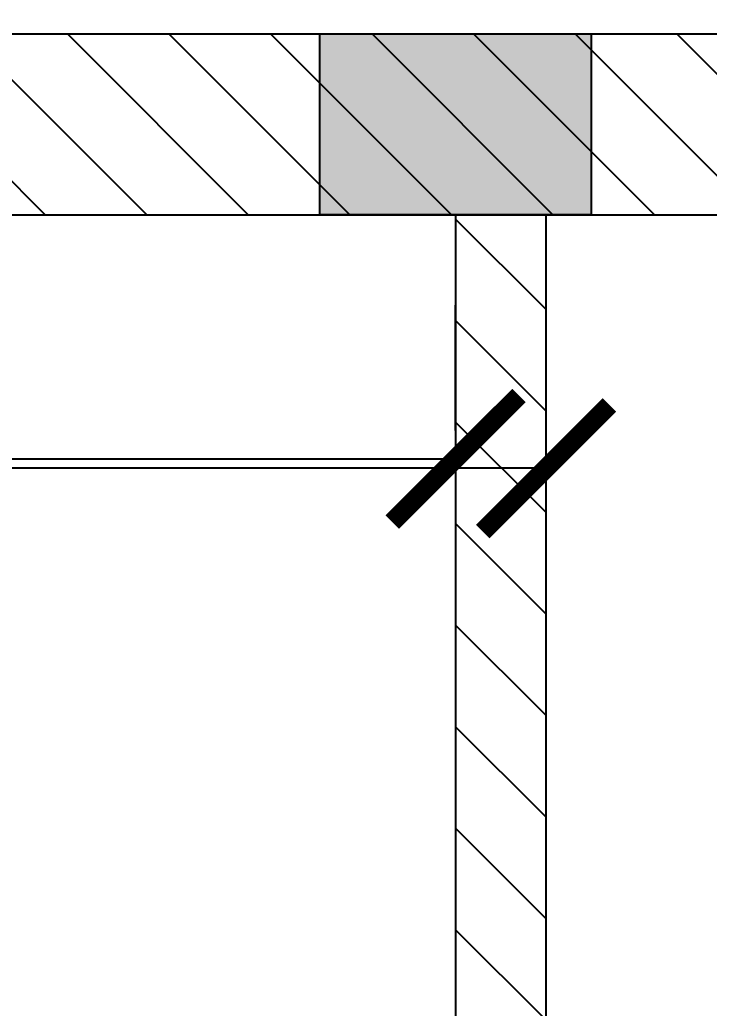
# Model space of a CAD drawing. Header units: millimetres. Extents: x -26398 to 135532, y -376633 to 43268.
# Drawn here: x 17631.4 to 17707.6, y -357788.7 to -357679.4 of the extents above; entities that cross this region are included whole.
import ezdxf

# ---------------------------------------------------------------- set-up
doc = ezdxf.new("R2010")
doc.units = ezdxf.units.MM
for name, color, linetype in [('DIM', 7, 'Continuous'), ('DIM @ 10', 7, 'Continuous'), ('DIM @ 4.5', 7, 'Continuous'), ('DIM @ 5', 7, 'Continuous'), ('DIM @ 8', 7, 'Continuous'), ('TƯỜNG', 52, 'Continuous')]:
    doc.layers.add(name, color=color, linetype=linetype)
doc.styles.get("Standard").update_dxf_attribs({"font": 'arial.ttf'})
doc.dimstyles.new('SCALE dimmatbang', dxfattribs={"dimscale": 70, "dimtxt": 2.7, "dimasz": 1.4, "dimexe": 1.7, "dimexo": 0.7, "dimtad": 1, "dimtoh": 1, "dimdec": 1, "dimtxsty": 'Standard', "dimblk": 'ARCHTICK', "dimcen": 2.5, "dimclrd": 1, "dimclre": 256, "dimadec": 0, "dimazin": 0, "dimtfac": 1, "dimtdec": 1, "dimtmove": 0, "dimatfit": 3, "dimfxl": 1, "dimarcsym": 0})

# ---------------------------------------------------------------- blocks, each defined once
blk = doc.blocks.new('_ArchTick')
at = {"color": 0, "linetype": 'ByBlock', "const_width": 0.15}
blk.add_lwpolyline([(-0.5, -0.5), (0.5, 0.5)], dxfattribs=at)
blk = doc.blocks.new('*D8524')
at = {"layer": 'DEFPOINTS', "color": 0, "transparency": 16777216}
for p in [(17689.6, -357581.69), (17689.6, -357681), (18064.6, -357681)]:
    blk.add_point(p, dxfattribs=at)
at = {"layer": 'DIM', "lineweight": -2, "transparency": 16777216}
for p, q in [((17689.6, -357677.85), (17689.6, -357574.04)), ((18064.6, -357677.85), (18064.6, -357574.04))]:
    blk.add_line(p, q, dxfattribs=at)
at = {"layer": 'DIM', "color": 1, "lineweight": -2, "transparency": 16777216}
blk.add_line((18064.6, -357581.69), (17689.6, -357581.69), dxfattribs=at)
at = {"layer": 'DIM', "color": 1, "lineweight": -2, "transparency": 16777216, "xscale": 6.3, "yscale": 6.3, "zscale": 6.3, "rotation": 180}
blk.add_blockref('_ArchTick', (17689.6, -357581.69), dxfattribs=at)
at = {"layer": 'DIM', "color": 1, "lineweight": -2, "transparency": 16777216, "xscale": 6.3, "yscale": 6.3, "zscale": 6.3}
blk.add_blockref('_ArchTick', (18064.6, -357581.69), dxfattribs=at)
at = {"layer": 'DIM', "color": 0, "transparency": 16777216, "insert": (17877.1, -357572.67), "char_height": 12.15, "attachment_point": 5}
blk.add_mtext('375', dxfattribs=at)
blk = doc.blocks.new('*D8525')
at = {"layer": 'DEFPOINTS', "color": 0, "transparency": 16777216}
for p in [(17689.6, -357581.69), (17689.6, -357681), (18064.6, -357681)]:
    blk.add_point(p, dxfattribs=at)
at = {"layer": 'DIM', "lineweight": -2, "transparency": 16777216}
for p, q in [((17689.6, -357674), (17689.6, -357564.69)), ((18064.6, -357674), (18064.6, -357564.69))]:
    blk.add_line(p, q, dxfattribs=at)
at = {"layer": 'DIM', "color": 1, "lineweight": -2, "transparency": 16777216}
blk.add_line((18064.6, -357581.69), (17689.6, -357581.69), dxfattribs=at)
at = {"layer": 'DIM', "color": 1, "lineweight": -2, "transparency": 16777216, "xscale": 14, "yscale": 14, "zscale": 14, "rotation": 180}
blk.add_blockref('_ArchTick', (17689.6, -357581.69), dxfattribs=at)
at = {"layer": 'DIM', "color": 1, "lineweight": -2, "transparency": 16777216, "xscale": 14, "yscale": 14, "zscale": 14}
blk.add_blockref('_ArchTick', (18064.6, -357581.69), dxfattribs=at)
at = {"layer": 'DIM', "color": 0, "transparency": 16777216, "insert": (17877.1, -357561.65), "char_height": 27, "attachment_point": 5}
blk.add_mtext('375', dxfattribs=at)
blk = doc.blocks.new('*D8526')
at = {"layer": 'DEFPOINTS', "color": 0, "transparency": 16777216}
for p in [(17689.6, -357581.69), (17689.6, -357681), (18064.6, -357681)]:
    blk.add_point(p, dxfattribs=at)
at = {"layer": 'DIM', "lineweight": -2, "transparency": 16777216}
for p, q in [((17689.6, -357675.4), (17689.6, -357568.09)), ((18064.6, -357675.4), (18064.6, -357568.09))]:
    blk.add_line(p, q, dxfattribs=at)
at = {"layer": 'DIM', "color": 1, "lineweight": -2, "transparency": 16777216}
blk.add_line((18064.6, -357581.69), (17689.6, -357581.69), dxfattribs=at)
at = {"layer": 'DIM', "color": 1, "lineweight": -2, "transparency": 16777216, "xscale": 11.2, "yscale": 11.2, "zscale": 11.2, "rotation": 180}
blk.add_blockref('_ArchTick', (17689.6, -357581.69), dxfattribs=at)
at = {"layer": 'DIM', "color": 1, "lineweight": -2, "transparency": 16777216, "xscale": 11.2, "yscale": 11.2, "zscale": 11.2}
blk.add_blockref('_ArchTick', (18064.6, -357581.69), dxfattribs=at)
at = {"layer": 'DIM', "color": 0, "transparency": 16777216, "insert": (17877.1, -357565.66), "char_height": 21.6, "attachment_point": 5}
blk.add_mtext('375', dxfattribs=at)
blk = doc.blocks.new('*D8527')
at = {"layer": 'DEFPOINTS', "color": 0, "transparency": 16777216}
for p in [(17689.6, -357581.69), (17689.6, -357681), (18064.6, -357681)]:
    blk.add_point(p, dxfattribs=at)
at = {"layer": 'DIM', "lineweight": -2, "transparency": 16777216}
for p, q in [((17689.6, -357677.5), (17689.6, -357573.19)), ((18064.6, -357677.5), (18064.6, -357573.19))]:
    blk.add_line(p, q, dxfattribs=at)
at = {"layer": 'DIM', "color": 1, "lineweight": -2, "transparency": 16777216}
blk.add_line((18064.6, -357581.69), (17689.6, -357581.69), dxfattribs=at)
at = {"layer": 'DIM', "color": 1, "lineweight": -2, "transparency": 16777216, "xscale": 7, "yscale": 7, "zscale": 7, "rotation": 180}
blk.add_blockref('_ArchTick', (17689.6, -357581.69), dxfattribs=at)
at = {"layer": 'DIM', "color": 1, "lineweight": -2, "transparency": 16777216, "xscale": 7, "yscale": 7, "zscale": 7}
blk.add_blockref('_ArchTick', (18064.6, -357581.69), dxfattribs=at)
at = {"layer": 'DIM', "color": 0, "transparency": 16777216, "insert": (17877.1, -357571.67), "char_height": 13.5, "attachment_point": 5}
blk.add_mtext('375', dxfattribs=at)
blk = doc.blocks.new('*D8528')
at = {"layer": 'DEFPOINTS', "color": 0, "transparency": 16777216}
for p in [(17679.6, -357636.03), (17679.6, -357681), (17689.6, -357681)]:
    blk.add_point(p, dxfattribs=at)
at = {"layer": 'DIM', "lineweight": -2, "transparency": 16777216}
for p, q in [((17679.6, -357677.85), (17679.6, -357628.38)), ((17689.6, -357677.85), (17689.6, -357628.38))]:
    blk.add_line(p, q, dxfattribs=at)
at = {"layer": 'DIM', "color": 1, "lineweight": -2, "transparency": 16777216}
blk.add_line((17689.6, -357636.03), (17679.6, -357636.03), dxfattribs=at)
at = {"layer": 'DIM', "color": 1, "lineweight": -2, "transparency": 16777216, "xscale": 6.3, "yscale": 6.3, "zscale": 6.3, "rotation": 180}
blk.add_blockref('_ArchTick', (17679.6, -357636.03), dxfattribs=at)
at = {"layer": 'DIM', "color": 1, "lineweight": -2, "transparency": 16777216, "xscale": 6.3, "yscale": 6.3, "zscale": 6.3}
blk.add_blockref('_ArchTick', (17689.6, -357636.03), dxfattribs=at)
at = {"layer": 'DIM', "color": 0, "transparency": 16777216, "insert": (17684.6, -357627.01), "char_height": 12.15, "attachment_point": 5}
blk.add_mtext('10', dxfattribs=at)
blk = doc.blocks.new('*D8529')
at = {"layer": 'DEFPOINTS', "color": 0, "transparency": 16777216}
for p in [(17679.6, -357636.03), (17679.6, -357681), (17689.6, -357681)]:
    blk.add_point(p, dxfattribs=at)
at = {"layer": 'DIM', "lineweight": -2, "transparency": 16777216}
for p, q in [((17679.6, -357674), (17679.6, -357619.03)), ((17689.6, -357674), (17689.6, -357619.03))]:
    blk.add_line(p, q, dxfattribs=at)
at = {"layer": 'DIM', "color": 1, "lineweight": -2, "transparency": 16777216}
for p, q in [((17679.6, -357636.03), (17665.6, -357636.03)), ((17689.6, -357636.03), (17679.6, -357636.03)), ((17689.6, -357636.03), (17703.6, -357636.03))]:
    blk.add_line(p, q, dxfattribs=at)
at = {"layer": 'DIM', "color": 1, "lineweight": -2, "transparency": 16777216, "xscale": 14, "yscale": 14, "zscale": 14}
blk.add_blockref('_ArchTick', (17679.6, -357636.03), dxfattribs=at)
at = {"layer": 'DIM', "color": 1, "lineweight": -2, "transparency": 16777216, "xscale": 14, "yscale": 14, "zscale": 14, "rotation": 180}
blk.add_blockref('_ArchTick', (17689.6, -357636.03), dxfattribs=at)
at = {"layer": 'DIM', "color": 0, "transparency": 16777216, "insert": (17684.6, -357615.99), "char_height": 27, "attachment_point": 5}
blk.add_mtext('10', dxfattribs=at)
blk = doc.blocks.new('*D8530')
at = {"layer": 'DEFPOINTS', "color": 0, "transparency": 16777216}
for p in [(17679.6, -357636.03), (17679.6, -357681), (17689.6, -357681)]:
    blk.add_point(p, dxfattribs=at)
at = {"layer": 'DIM', "lineweight": -2, "transparency": 16777216}
for p, q in [((17679.6, -357675.4), (17679.6, -357622.43)), ((17689.6, -357675.4), (17689.6, -357622.43))]:
    blk.add_line(p, q, dxfattribs=at)
at = {"layer": 'DIM', "color": 1, "lineweight": -2, "transparency": 16777216}
blk.add_line((17689.6, -357636.03), (17679.6, -357636.03), dxfattribs=at)
at = {"layer": 'DIM', "color": 1, "lineweight": -2, "transparency": 16777216, "xscale": 11.2, "yscale": 11.2, "zscale": 11.2, "rotation": 180}
blk.add_blockref('_ArchTick', (17679.6, -357636.03), dxfattribs=at)
at = {"layer": 'DIM', "color": 1, "lineweight": -2, "transparency": 16777216, "xscale": 11.2, "yscale": 11.2, "zscale": 11.2}
blk.add_blockref('_ArchTick', (17689.6, -357636.03), dxfattribs=at)
at = {"layer": 'DIM', "color": 0, "transparency": 16777216, "insert": (17684.6, -357620), "char_height": 21.6, "attachment_point": 5}
blk.add_mtext('10', dxfattribs=at)
blk = doc.blocks.new('*D8531')
at = {"layer": 'DEFPOINTS', "color": 0, "transparency": 16777216}
for p in [(17679.6, -357636.03), (17679.6, -357681), (17689.6, -357681)]:
    blk.add_point(p, dxfattribs=at)
at = {"layer": 'DIM', "lineweight": -2, "transparency": 16777216}
for p, q in [((17679.6, -357677.5), (17679.6, -357627.53)), ((17689.6, -357677.5), (17689.6, -357627.53))]:
    blk.add_line(p, q, dxfattribs=at)
at = {"layer": 'DIM', "color": 1, "lineweight": -2, "transparency": 16777216}
blk.add_line((17689.6, -357636.03), (17679.6, -357636.03), dxfattribs=at)
at = {"layer": 'DIM', "color": 1, "lineweight": -2, "transparency": 16777216, "xscale": 7, "yscale": 7, "zscale": 7, "rotation": 180}
blk.add_blockref('_ArchTick', (17679.6, -357636.03), dxfattribs=at)
at = {"layer": 'DIM', "color": 1, "lineweight": -2, "transparency": 16777216, "xscale": 7, "yscale": 7, "zscale": 7}
blk.add_blockref('_ArchTick', (17689.6, -357636.03), dxfattribs=at)
at = {"layer": 'DIM', "color": 0, "transparency": 16777216, "insert": (17684.6, -357626.01), "char_height": 13.5, "attachment_point": 5}
blk.add_mtext('10', dxfattribs=at)
blk = doc.blocks.new('*D8532')
at = {"layer": 'DEFPOINTS', "color": 0, "transparency": 16777216}
for p in [(16679.6, -357581.69), (16679.6, -357681), (17679.6, -357681)]:
    blk.add_point(p, dxfattribs=at)
at = {"layer": 'DIM', "lineweight": -2, "transparency": 16777216}
for p, q in [((16679.6, -357677.85), (16679.6, -357574.04)), ((17679.6, -357677.85), (17679.6, -357574.04))]:
    blk.add_line(p, q, dxfattribs=at)
at = {"layer": 'DIM', "color": 1, "lineweight": -2, "transparency": 16777216}
blk.add_line((17679.6, -357581.69), (16679.6, -357581.69), dxfattribs=at)
at = {"layer": 'DIM', "color": 1, "lineweight": -2, "transparency": 16777216, "xscale": 6.3, "yscale": 6.3, "zscale": 6.3, "rotation": 180}
blk.add_blockref('_ArchTick', (16679.6, -357581.69), dxfattribs=at)
at = {"layer": 'DIM', "color": 1, "lineweight": -2, "transparency": 16777216, "xscale": 6.3, "yscale": 6.3, "zscale": 6.3}
blk.add_blockref('_ArchTick', (17679.6, -357581.69), dxfattribs=at)
at = {"layer": 'DIM', "color": 0, "transparency": 16777216, "insert": (17179.6, -357572.68), "char_height": 12.15, "attachment_point": 5}
blk.add_mtext('1000', dxfattribs=at)
blk = doc.blocks.new('*D8533')
at = {"layer": 'DEFPOINTS', "color": 0, "transparency": 16777216}
for p in [(16679.6, -357581.69), (16679.6, -357681), (17679.6, -357681)]:
    blk.add_point(p, dxfattribs=at)
at = {"layer": 'DIM', "lineweight": -2, "transparency": 16777216}
for p, q in [((16679.6, -357674), (16679.6, -357564.69)), ((17679.6, -357674), (17679.6, -357564.69))]:
    blk.add_line(p, q, dxfattribs=at)
at = {"layer": 'DIM', "color": 1, "lineweight": -2, "transparency": 16777216}
blk.add_line((17679.6, -357581.69), (16679.6, -357581.69), dxfattribs=at)
at = {"layer": 'DIM', "color": 1, "lineweight": -2, "transparency": 16777216, "xscale": 14, "yscale": 14, "zscale": 14, "rotation": 180}
blk.add_blockref('_ArchTick', (16679.6, -357581.69), dxfattribs=at)
at = {"layer": 'DIM', "color": 1, "lineweight": -2, "transparency": 16777216, "xscale": 14, "yscale": 14, "zscale": 14}
blk.add_blockref('_ArchTick', (17679.6, -357581.69), dxfattribs=at)
at = {"layer": 'DIM', "color": 0, "transparency": 16777216, "insert": (17179.6, -357561.66), "char_height": 27, "attachment_point": 5}
blk.add_mtext('1000', dxfattribs=at)
blk = doc.blocks.new('*D8534')
at = {"layer": 'DEFPOINTS', "color": 0, "transparency": 16777216}
for p in [(16679.6, -357581.69), (16679.6, -357681), (17679.6, -357681)]:
    blk.add_point(p, dxfattribs=at)
at = {"layer": 'DIM', "lineweight": -2, "transparency": 16777216}
for p, q in [((16679.6, -357675.4), (16679.6, -357568.09)), ((17679.6, -357675.4), (17679.6, -357568.09))]:
    blk.add_line(p, q, dxfattribs=at)
at = {"layer": 'DIM', "color": 1, "lineweight": -2, "transparency": 16777216}
blk.add_line((17679.6, -357581.69), (16679.6, -357581.69), dxfattribs=at)
at = {"layer": 'DIM', "color": 1, "lineweight": -2, "transparency": 16777216, "xscale": 11.2, "yscale": 11.2, "zscale": 11.2, "rotation": 180}
blk.add_blockref('_ArchTick', (16679.6, -357581.69), dxfattribs=at)
at = {"layer": 'DIM', "color": 1, "lineweight": -2, "transparency": 16777216, "xscale": 11.2, "yscale": 11.2, "zscale": 11.2}
blk.add_blockref('_ArchTick', (17679.6, -357581.69), dxfattribs=at)
at = {"layer": 'DIM', "color": 0, "transparency": 16777216, "insert": (17179.6, -357565.66), "char_height": 21.6, "attachment_point": 5}
blk.add_mtext('1000', dxfattribs=at)
blk = doc.blocks.new('*D8535')
at = {"layer": 'DEFPOINTS', "color": 0, "transparency": 16777216}
for p in [(16679.6, -357581.69), (16679.6, -357681), (17679.6, -357681)]:
    blk.add_point(p, dxfattribs=at)
at = {"layer": 'DIM', "lineweight": -2, "transparency": 16777216}
for p, q in [((16679.6, -357677.5), (16679.6, -357573.19)), ((17679.6, -357677.5), (17679.6, -357573.19))]:
    blk.add_line(p, q, dxfattribs=at)
at = {"layer": 'DIM', "color": 1, "lineweight": -2, "transparency": 16777216}
blk.add_line((17679.6, -357581.69), (16679.6, -357581.69), dxfattribs=at)
at = {"layer": 'DIM', "color": 1, "lineweight": -2, "transparency": 16777216, "xscale": 7, "yscale": 7, "zscale": 7, "rotation": 180}
blk.add_blockref('_ArchTick', (16679.6, -357581.69), dxfattribs=at)
at = {"layer": 'DIM', "color": 1, "lineweight": -2, "transparency": 16777216, "xscale": 7, "yscale": 7, "zscale": 7}
blk.add_blockref('_ArchTick', (17679.6, -357581.69), dxfattribs=at)
at = {"layer": 'DIM', "color": 0, "transparency": 16777216, "insert": (17179.6, -357571.67), "char_height": 13.5, "attachment_point": 5}
blk.add_mtext('1000', dxfattribs=at)
blk = doc.blocks.new('*D8560')
at = {"layer": 'DEFPOINTS', "color": 0, "transparency": 16777216}
for p in [(16689.6, -357727.97), (17679.6, -357727.97), (17679.6, -357727.97)]:
    blk.add_point(p, dxfattribs=at)
at = {"layer": 'DIM', "lineweight": -2, "transparency": 16777216}
for p, q in [((16689.6, -357724.82), (16689.6, -357720.32)), ((17679.6, -357724.82), (17679.6, -357720.32))]:
    blk.add_line(p, q, dxfattribs=at)
at = {"layer": 'DIM', "color": 1, "lineweight": -2, "transparency": 16777216}
blk.add_line((16689.6, -357727.97), (17679.6, -357727.97), dxfattribs=at)
at = {"layer": 'DIM', "color": 1, "lineweight": -2, "transparency": 16777216, "xscale": 6.3, "yscale": 6.3, "zscale": 6.3, "rotation": 180}
blk.add_blockref('_ArchTick', (16689.6, -357727.97), dxfattribs=at)
at = {"layer": 'DIM', "color": 1, "lineweight": -2, "transparency": 16777216, "xscale": 6.3, "yscale": 6.3, "zscale": 6.3}
blk.add_blockref('_ArchTick', (17679.6, -357727.97), dxfattribs=at)
at = {"layer": 'DIM', "color": 0, "transparency": 16777216, "insert": (17184.6, -357718.95), "char_height": 12.15, "attachment_point": 5}
blk.add_mtext('990', dxfattribs=at)
blk = doc.blocks.new('*D8561')
at = {"layer": 'DEFPOINTS', "color": 0, "transparency": 16777216}
for p in [(16689.6, -357727.97), (17679.6, -357727.97), (17679.6, -357727.97)]:
    blk.add_point(p, dxfattribs=at)
at = {"layer": 'DIM', "lineweight": -2, "transparency": 16777216}
for p, q in [((16689.6, -357720.97), (16689.6, -357710.97)), ((17679.6, -357720.97), (17679.6, -357710.97))]:
    blk.add_line(p, q, dxfattribs=at)
at = {"layer": 'DIM', "color": 1, "lineweight": -2, "transparency": 16777216}
blk.add_line((16689.6, -357727.97), (17679.6, -357727.97), dxfattribs=at)
at = {"layer": 'DIM', "color": 1, "lineweight": -2, "transparency": 16777216, "xscale": 14, "yscale": 14, "zscale": 14, "rotation": 180}
blk.add_blockref('_ArchTick', (16689.6, -357727.97), dxfattribs=at)
at = {"layer": 'DIM', "color": 1, "lineweight": -2, "transparency": 16777216, "xscale": 14, "yscale": 14, "zscale": 14}
blk.add_blockref('_ArchTick', (17679.6, -357727.97), dxfattribs=at)
at = {"layer": 'DIM', "color": 0, "transparency": 16777216, "insert": (17184.6, -357707.93), "char_height": 27, "attachment_point": 5}
blk.add_mtext('990', dxfattribs=at)
blk = doc.blocks.new('*D8562')
at = {"layer": 'DEFPOINTS', "color": 0, "transparency": 16777216}
for p in [(16689.6, -357727.97), (17679.6, -357727.97), (17679.6, -357727.97)]:
    blk.add_point(p, dxfattribs=at)
at = {"layer": 'DIM', "lineweight": -2, "transparency": 16777216}
for p, q in [((16689.6, -357722.37), (16689.6, -357714.37)), ((17679.6, -357722.37), (17679.6, -357714.37))]:
    blk.add_line(p, q, dxfattribs=at)
at = {"layer": 'DIM', "color": 1, "lineweight": -2, "transparency": 16777216}
blk.add_line((16689.6, -357727.97), (17679.6, -357727.97), dxfattribs=at)
at = {"layer": 'DIM', "color": 1, "lineweight": -2, "transparency": 16777216, "xscale": 11.2, "yscale": 11.2, "zscale": 11.2, "rotation": 180}
blk.add_blockref('_ArchTick', (16689.6, -357727.97), dxfattribs=at)
at = {"layer": 'DIM', "color": 1, "lineweight": -2, "transparency": 16777216, "xscale": 11.2, "yscale": 11.2, "zscale": 11.2}
blk.add_blockref('_ArchTick', (17679.6, -357727.97), dxfattribs=at)
at = {"layer": 'DIM', "color": 0, "transparency": 16777216, "insert": (17184.6, -357711.94), "char_height": 21.6, "attachment_point": 5}
blk.add_mtext('990', dxfattribs=at)
blk = doc.blocks.new('*D8563')
at = {"layer": 'DEFPOINTS', "color": 0, "transparency": 16777216}
for p in [(16689.6, -357727.97), (17679.6, -357727.97), (17679.6, -357727.97)]:
    blk.add_point(p, dxfattribs=at)
at = {"layer": 'DIM', "lineweight": -2, "transparency": 16777216}
for p, q in [((16689.6, -357724.47), (16689.6, -357719.47)), ((17679.6, -357724.47), (17679.6, -357719.47))]:
    blk.add_line(p, q, dxfattribs=at)
at = {"layer": 'DIM', "color": 1, "lineweight": -2, "transparency": 16777216}
blk.add_line((16689.6, -357727.97), (17679.6, -357727.97), dxfattribs=at)
at = {"layer": 'DIM', "color": 1, "lineweight": -2, "transparency": 16777216, "xscale": 7, "yscale": 7, "zscale": 7, "rotation": 180}
blk.add_blockref('_ArchTick', (16689.6, -357727.97), dxfattribs=at)
at = {"layer": 'DIM', "color": 1, "lineweight": -2, "transparency": 16777216, "xscale": 7, "yscale": 7, "zscale": 7}
blk.add_blockref('_ArchTick', (17679.6, -357727.97), dxfattribs=at)
at = {"layer": 'DIM', "color": 0, "transparency": 16777216, "insert": (17184.6, -357717.95), "char_height": 13.5, "attachment_point": 5}
blk.add_mtext('990', dxfattribs=at)
blk = doc.blocks.new('*D8568')
at = {"layer": 'DEFPOINTS', "color": 0, "transparency": 16777216}
for p in [(15779.6, -357729.01), (15779.6, -357729.01), (17689.6, -357729.01)]:
    blk.add_point(p, dxfattribs=at)
at = {"layer": 'DIM', "lineweight": -2, "transparency": 16777216}
for p, q in [((15779.6, -357725.86), (15779.6, -357721.36)), ((17689.6, -357725.86), (17689.6, -357721.36))]:
    blk.add_line(p, q, dxfattribs=at)
at = {"layer": 'DIM', "color": 1, "lineweight": -2, "transparency": 16777216}
blk.add_line((17689.6, -357729.01), (15779.6, -357729.01), dxfattribs=at)
at = {"layer": 'DIM', "color": 1, "lineweight": -2, "transparency": 16777216, "xscale": 6.3, "yscale": 6.3, "zscale": 6.3, "rotation": 180}
blk.add_blockref('_ArchTick', (15779.6, -357729.01), dxfattribs=at)
at = {"layer": 'DIM', "color": 1, "lineweight": -2, "transparency": 16777216, "xscale": 6.3, "yscale": 6.3, "zscale": 6.3}
blk.add_blockref('_ArchTick', (17689.6, -357729.01), dxfattribs=at)
at = {"layer": 'DIM', "color": 0, "transparency": 16777216, "insert": (16734.6, -357719.99), "char_height": 12.15, "attachment_point": 5}
blk.add_mtext('1910', dxfattribs=at)
blk = doc.blocks.new('*D8569')
at = {"layer": 'DEFPOINTS', "color": 0, "transparency": 16777216}
for p in [(15779.6, -357729.01), (15779.6, -357729.01), (17689.6, -357729.01)]:
    blk.add_point(p, dxfattribs=at)
at = {"layer": 'DIM', "lineweight": -2, "transparency": 16777216}
for p, q in [((15779.6, -357722.01), (15779.6, -357712.01)), ((17689.6, -357722.01), (17689.6, -357712.01))]:
    blk.add_line(p, q, dxfattribs=at)
at = {"layer": 'DIM', "color": 1, "lineweight": -2, "transparency": 16777216}
blk.add_line((17689.6, -357729.01), (15779.6, -357729.01), dxfattribs=at)
at = {"layer": 'DIM', "color": 1, "lineweight": -2, "transparency": 16777216, "xscale": 14, "yscale": 14, "zscale": 14, "rotation": 180}
blk.add_blockref('_ArchTick', (15779.6, -357729.01), dxfattribs=at)
at = {"layer": 'DIM', "color": 1, "lineweight": -2, "transparency": 16777216, "xscale": 14, "yscale": 14, "zscale": 14}
blk.add_blockref('_ArchTick', (17689.6, -357729.01), dxfattribs=at)
at = {"layer": 'DIM', "color": 0, "transparency": 16777216, "insert": (16734.6, -357708.97), "char_height": 27, "attachment_point": 5}
blk.add_mtext('1910', dxfattribs=at)
blk = doc.blocks.new('*D8570')
at = {"layer": 'DEFPOINTS', "color": 0, "transparency": 16777216}
for p in [(15779.6, -357729.01), (15779.6, -357729.01), (17689.6, -357729.01)]:
    blk.add_point(p, dxfattribs=at)
at = {"layer": 'DIM', "lineweight": -2, "transparency": 16777216}
for p, q in [((15779.6, -357723.41), (15779.6, -357715.41)), ((17689.6, -357723.41), (17689.6, -357715.41))]:
    blk.add_line(p, q, dxfattribs=at)
at = {"layer": 'DIM', "color": 1, "lineweight": -2, "transparency": 16777216}
blk.add_line((17689.6, -357729.01), (15779.6, -357729.01), dxfattribs=at)
at = {"layer": 'DIM', "color": 1, "lineweight": -2, "transparency": 16777216, "xscale": 11.2, "yscale": 11.2, "zscale": 11.2, "rotation": 180}
blk.add_blockref('_ArchTick', (15779.6, -357729.01), dxfattribs=at)
at = {"layer": 'DIM', "color": 1, "lineweight": -2, "transparency": 16777216, "xscale": 11.2, "yscale": 11.2, "zscale": 11.2}
blk.add_blockref('_ArchTick', (17689.6, -357729.01), dxfattribs=at)
at = {"layer": 'DIM', "color": 0, "transparency": 16777216, "insert": (16734.6, -357712.98), "char_height": 21.6, "attachment_point": 5}
blk.add_mtext('1910', dxfattribs=at)
blk = doc.blocks.new('*D8571')
at = {"layer": 'DEFPOINTS', "color": 0, "transparency": 16777216}
for p in [(15779.6, -357729.01), (15779.6, -357729.01), (17689.6, -357729.01)]:
    blk.add_point(p, dxfattribs=at)
at = {"layer": 'DIM', "lineweight": -2, "transparency": 16777216}
for p, q in [((15779.6, -357725.51), (15779.6, -357720.51)), ((17689.6, -357725.51), (17689.6, -357720.51))]:
    blk.add_line(p, q, dxfattribs=at)
at = {"layer": 'DIM', "color": 1, "lineweight": -2, "transparency": 16777216}
blk.add_line((17689.6, -357729.01), (15779.6, -357729.01), dxfattribs=at)
at = {"layer": 'DIM', "color": 1, "lineweight": -2, "transparency": 16777216, "xscale": 7, "yscale": 7, "zscale": 7, "rotation": 180}
blk.add_blockref('_ArchTick', (15779.6, -357729.01), dxfattribs=at)
at = {"layer": 'DIM', "color": 1, "lineweight": -2, "transparency": 16777216, "xscale": 7, "yscale": 7, "zscale": 7}
blk.add_blockref('_ArchTick', (17689.6, -357729.01), dxfattribs=at)
at = {"layer": 'DIM', "color": 0, "transparency": 16777216, "insert": (16734.6, -357718.99), "char_height": 13.5, "attachment_point": 5}
blk.add_mtext('1910', dxfattribs=at)
blk = doc.blocks.new('*D8752')
at = {"layer": 'DEFPOINTS', "color": 0, "transparency": 16777216}
for p in [(17679.6, -357536), (17679.6, -357681), (18679.6, -357681)]:
    blk.add_point(p, dxfattribs=at)
at = {"layer": 'DIM', "lineweight": -2, "transparency": 16777216}
for p, q in [((17679.6, -357677.85), (17679.6, -357528.35)), ((18679.6, -357677.85), (18679.6, -357528.35))]:
    blk.add_line(p, q, dxfattribs=at)
at = {"layer": 'DIM', "color": 1, "lineweight": -2, "transparency": 16777216}
blk.add_line((18679.6, -357536), (17679.6, -357536), dxfattribs=at)
at = {"layer": 'DIM', "color": 1, "lineweight": -2, "transparency": 16777216, "xscale": 6.3, "yscale": 6.3, "zscale": 6.3, "rotation": 180}
blk.add_blockref('_ArchTick', (17679.6, -357536), dxfattribs=at)
at = {"layer": 'DIM', "color": 1, "lineweight": -2, "transparency": 16777216, "xscale": 6.3, "yscale": 6.3, "zscale": 6.3}
blk.add_blockref('_ArchTick', (18679.6, -357536), dxfattribs=at)
at = {"layer": 'DIM', "color": 0, "transparency": 16777216, "insert": (18179.6, -357526.99), "char_height": 12.15, "attachment_point": 5}
blk.add_mtext('1000', dxfattribs=at)
blk = doc.blocks.new('*D8753')
at = {"layer": 'DEFPOINTS', "color": 0, "transparency": 16777216}
for p in [(17679.6, -357536), (17679.6, -357681), (18679.6, -357681)]:
    blk.add_point(p, dxfattribs=at)
at = {"layer": 'DIM', "lineweight": -2, "transparency": 16777216}
for p, q in [((17679.6, -357674), (17679.6, -357519)), ((18679.6, -357674), (18679.6, -357519))]:
    blk.add_line(p, q, dxfattribs=at)
at = {"layer": 'DIM', "color": 1, "lineweight": -2, "transparency": 16777216}
blk.add_line((18679.6, -357536), (17679.6, -357536), dxfattribs=at)
at = {"layer": 'DIM', "color": 1, "lineweight": -2, "transparency": 16777216, "xscale": 14, "yscale": 14, "zscale": 14, "rotation": 180}
blk.add_blockref('_ArchTick', (17679.6, -357536), dxfattribs=at)
at = {"layer": 'DIM', "color": 1, "lineweight": -2, "transparency": 16777216, "xscale": 14, "yscale": 14, "zscale": 14}
blk.add_blockref('_ArchTick', (18679.6, -357536), dxfattribs=at)
at = {"layer": 'DIM', "color": 0, "transparency": 16777216, "insert": (18179.6, -357515.97), "char_height": 27, "attachment_point": 5}
blk.add_mtext('1000', dxfattribs=at)
blk = doc.blocks.new('*D8754')
at = {"layer": 'DEFPOINTS', "color": 0, "transparency": 16777216}
for p in [(17679.6, -357536), (17679.6, -357681), (18679.6, -357681)]:
    blk.add_point(p, dxfattribs=at)
at = {"layer": 'DIM', "lineweight": -2, "transparency": 16777216}
for p, q in [((17679.6, -357675.4), (17679.6, -357522.4)), ((18679.6, -357675.4), (18679.6, -357522.4))]:
    blk.add_line(p, q, dxfattribs=at)
at = {"layer": 'DIM', "color": 1, "lineweight": -2, "transparency": 16777216}
blk.add_line((18679.6, -357536), (17679.6, -357536), dxfattribs=at)
at = {"layer": 'DIM', "color": 1, "lineweight": -2, "transparency": 16777216, "xscale": 11.2, "yscale": 11.2, "zscale": 11.2, "rotation": 180}
blk.add_blockref('_ArchTick', (17679.6, -357536), dxfattribs=at)
at = {"layer": 'DIM', "color": 1, "lineweight": -2, "transparency": 16777216, "xscale": 11.2, "yscale": 11.2, "zscale": 11.2}
blk.add_blockref('_ArchTick', (18679.6, -357536), dxfattribs=at)
at = {"layer": 'DIM', "color": 0, "transparency": 16777216, "insert": (18179.6, -357519.98), "char_height": 21.6, "attachment_point": 5}
blk.add_mtext('1000', dxfattribs=at)
blk = doc.blocks.new('*D8755')
at = {"layer": 'DEFPOINTS', "color": 0, "transparency": 16777216}
for p in [(17679.6, -357536), (17679.6, -357681), (18679.6, -357681)]:
    blk.add_point(p, dxfattribs=at)
at = {"layer": 'DIM', "lineweight": -2, "transparency": 16777216}
for p, q in [((17679.6, -357677.5), (17679.6, -357527.5)), ((18679.6, -357677.5), (18679.6, -357527.5))]:
    blk.add_line(p, q, dxfattribs=at)
at = {"layer": 'DIM', "color": 1, "lineweight": -2, "transparency": 16777216}
blk.add_line((18679.6, -357536), (17679.6, -357536), dxfattribs=at)
at = {"layer": 'DIM', "color": 1, "lineweight": -2, "transparency": 16777216, "xscale": 7, "yscale": 7, "zscale": 7, "rotation": 180}
blk.add_blockref('_ArchTick', (17679.6, -357536), dxfattribs=at)
at = {"layer": 'DIM', "color": 1, "lineweight": -2, "transparency": 16777216, "xscale": 7, "yscale": 7, "zscale": 7}
blk.add_blockref('_ArchTick', (18679.6, -357536), dxfattribs=at)
at = {"layer": 'DIM', "color": 0, "transparency": 16777216, "insert": (18179.6, -357525.99), "char_height": 13.5, "attachment_point": 5}
blk.add_mtext('1000', dxfattribs=at)
blk = doc.blocks.new('*D8756')
at = {"layer": 'DEFPOINTS', "color": 0, "transparency": 16777216}
for p in [(16679.6, -357536), (16679.6, -357681), (17679.6, -357681)]:
    blk.add_point(p, dxfattribs=at)
at = {"layer": 'DIM', "lineweight": -2, "transparency": 16777216}
for p, q in [((16679.6, -357677.85), (16679.6, -357528.35)), ((17679.6, -357677.85), (17679.6, -357528.35))]:
    blk.add_line(p, q, dxfattribs=at)
at = {"layer": 'DIM', "color": 1, "lineweight": -2, "transparency": 16777216}
blk.add_line((17679.6, -357536), (16679.6, -357536), dxfattribs=at)
at = {"layer": 'DIM', "color": 1, "lineweight": -2, "transparency": 16777216, "xscale": 6.3, "yscale": 6.3, "zscale": 6.3, "rotation": 180}
blk.add_blockref('_ArchTick', (16679.6, -357536), dxfattribs=at)
at = {"layer": 'DIM', "color": 1, "lineweight": -2, "transparency": 16777216, "xscale": 6.3, "yscale": 6.3, "zscale": 6.3}
blk.add_blockref('_ArchTick', (17679.6, -357536), dxfattribs=at)
at = {"layer": 'DIM', "color": 0, "transparency": 16777216, "insert": (17179.6, -357526.99), "char_height": 12.15, "attachment_point": 5}
blk.add_mtext('1000', dxfattribs=at)
blk = doc.blocks.new('*D8757')
at = {"layer": 'DEFPOINTS', "color": 0, "transparency": 16777216}
for p in [(16679.6, -357536), (16679.6, -357681), (17679.6, -357681)]:
    blk.add_point(p, dxfattribs=at)
at = {"layer": 'DIM', "lineweight": -2, "transparency": 16777216}
for p, q in [((16679.6, -357674), (16679.6, -357519)), ((17679.6, -357674), (17679.6, -357519))]:
    blk.add_line(p, q, dxfattribs=at)
at = {"layer": 'DIM', "color": 1, "lineweight": -2, "transparency": 16777216}
blk.add_line((17679.6, -357536), (16679.6, -357536), dxfattribs=at)
at = {"layer": 'DIM', "color": 1, "lineweight": -2, "transparency": 16777216, "xscale": 14, "yscale": 14, "zscale": 14, "rotation": 180}
blk.add_blockref('_ArchTick', (16679.6, -357536), dxfattribs=at)
at = {"layer": 'DIM', "color": 1, "lineweight": -2, "transparency": 16777216, "xscale": 14, "yscale": 14, "zscale": 14}
blk.add_blockref('_ArchTick', (17679.6, -357536), dxfattribs=at)
at = {"layer": 'DIM', "color": 0, "transparency": 16777216, "insert": (17179.6, -357515.97), "char_height": 27, "attachment_point": 5}
blk.add_mtext('1000', dxfattribs=at)
blk = doc.blocks.new('*D8758')
at = {"layer": 'DEFPOINTS', "color": 0, "transparency": 16777216}
for p in [(16679.6, -357536), (16679.6, -357681), (17679.6, -357681)]:
    blk.add_point(p, dxfattribs=at)
at = {"layer": 'DIM', "lineweight": -2, "transparency": 16777216}
for p, q in [((16679.6, -357675.4), (16679.6, -357522.4)), ((17679.6, -357675.4), (17679.6, -357522.4))]:
    blk.add_line(p, q, dxfattribs=at)
at = {"layer": 'DIM', "color": 1, "lineweight": -2, "transparency": 16777216}
blk.add_line((17679.6, -357536), (16679.6, -357536), dxfattribs=at)
at = {"layer": 'DIM', "color": 1, "lineweight": -2, "transparency": 16777216, "xscale": 11.2, "yscale": 11.2, "zscale": 11.2, "rotation": 180}
blk.add_blockref('_ArchTick', (16679.6, -357536), dxfattribs=at)
at = {"layer": 'DIM', "color": 1, "lineweight": -2, "transparency": 16777216, "xscale": 11.2, "yscale": 11.2, "zscale": 11.2}
blk.add_blockref('_ArchTick', (17679.6, -357536), dxfattribs=at)
at = {"layer": 'DIM', "color": 0, "transparency": 16777216, "insert": (17179.6, -357519.98), "char_height": 21.6, "attachment_point": 5}
blk.add_mtext('1000', dxfattribs=at)
blk = doc.blocks.new('*D8759')
at = {"layer": 'DEFPOINTS', "color": 0, "transparency": 16777216}
for p in [(16679.6, -357536), (16679.6, -357681), (17679.6, -357681)]:
    blk.add_point(p, dxfattribs=at)
at = {"layer": 'DIM', "lineweight": -2, "transparency": 16777216}
for p, q in [((16679.6, -357677.5), (16679.6, -357527.5)), ((17679.6, -357677.5), (17679.6, -357527.5))]:
    blk.add_line(p, q, dxfattribs=at)
at = {"layer": 'DIM', "color": 1, "lineweight": -2, "transparency": 16777216}
blk.add_line((17679.6, -357536), (16679.6, -357536), dxfattribs=at)
at = {"layer": 'DIM', "color": 1, "lineweight": -2, "transparency": 16777216, "xscale": 7, "yscale": 7, "zscale": 7, "rotation": 180}
blk.add_blockref('_ArchTick', (16679.6, -357536), dxfattribs=at)
at = {"layer": 'DIM', "color": 1, "lineweight": -2, "transparency": 16777216, "xscale": 7, "yscale": 7, "zscale": 7}
blk.add_blockref('_ArchTick', (17679.6, -357536), dxfattribs=at)
at = {"layer": 'DIM', "color": 0, "transparency": 16777216, "insert": (17179.6, -357525.99), "char_height": 13.5, "attachment_point": 5}
blk.add_mtext('1000', dxfattribs=at)
blk = doc.blocks.new('*U9382')
at = {"layer": 'DIM @ 10'}
dim = blk.add_linear_dim(base=(17689.6, -357581.69), p1=(18064.6, -357681), p2=(17689.6, -357681), angle=180, dimstyle='SCALE dimmatbang', override={"dimscale": 10, "dimtix": 0, "dimtofl": 1, "dimtmove": 0, "dimatfit": 3}, dxfattribs=at)
dim.commit()
dim.dimension.update_dxf_attribs({"geometry": '*D8525', "text_midpoint": (17877.1, -357561.65)})
at = {"layer": 'DIM @ 4.5'}
dim = blk.add_linear_dim(base=(17689.6, -357581.69), p1=(18064.6, -357681), p2=(17689.6, -357681), angle=180, dimstyle='SCALE dimmatbang', override={"dimscale": 4.5, "dimtix": 0, "dimtofl": 1, "dimtmove": 0, "dimatfit": 3}, dxfattribs=at)
dim.commit()
dim.dimension.update_dxf_attribs({"geometry": '*D8524', "text_midpoint": (17877.1, -357572.67)})
at = {"layer": 'DIM @ 5'}
dim = blk.add_linear_dim(base=(17689.6, -357581.69), p1=(18064.6, -357681), p2=(17689.6, -357681), angle=180, dimstyle='SCALE dimmatbang', override={"dimscale": 5, "dimtix": 0, "dimtofl": 1, "dimtmove": 0, "dimatfit": 3}, dxfattribs=at)
dim.commit()
dim.dimension.update_dxf_attribs({"geometry": '*D8527', "text_midpoint": (17877.1, -357571.67)})
at = {"layer": 'DIM @ 8'}
dim = blk.add_linear_dim(base=(17689.6, -357581.69), p1=(18064.6, -357681), p2=(17689.6, -357681), angle=180, dimstyle='SCALE dimmatbang', override={"dimscale": 8, "dimtix": 0, "dimtofl": 1, "dimtmove": 0, "dimatfit": 3}, dxfattribs=at)
dim.commit()
dim.dimension.update_dxf_attribs({"geometry": '*D8526', "text_midpoint": (17877.1, -357565.66)})
blk = doc.blocks.new('*U9383')
at = {"layer": 'DIM @ 10'}
dim = blk.add_linear_dim(base=(17679.6, -357636.03), p1=(17689.6, -357681), p2=(17679.6, -357681), angle=180, dimstyle='SCALE dimmatbang', override={"dimscale": 10, "dimtix": 0, "dimtofl": 1, "dimtmove": 0, "dimatfit": 3}, dxfattribs=at)
dim.commit()
dim.dimension.update_dxf_attribs({"geometry": '*D8529', "text_midpoint": (17684.6, -357636.03), "dimtype": 128})
at = {"layer": 'DIM @ 4.5'}
dim = blk.add_linear_dim(base=(17679.6, -357636.03), p1=(17689.6, -357681), p2=(17679.6, -357681), angle=180, dimstyle='SCALE dimmatbang', override={"dimscale": 4.5, "dimtix": 0, "dimtofl": 1, "dimtmove": 0, "dimatfit": 3}, dxfattribs=at)
dim.commit()
dim.dimension.update_dxf_attribs({"geometry": '*D8528', "text_midpoint": (17684.6, -357636.03), "dimtype": 128})
at = {"layer": 'DIM @ 5'}
dim = blk.add_linear_dim(base=(17679.6, -357636.03), p1=(17689.6, -357681), p2=(17679.6, -357681), angle=180, dimstyle='SCALE dimmatbang', override={"dimscale": 5, "dimtix": 0, "dimtofl": 1, "dimtmove": 0, "dimatfit": 3}, dxfattribs=at)
dim.commit()
dim.dimension.update_dxf_attribs({"geometry": '*D8531', "text_midpoint": (17684.6, -357636.03), "dimtype": 128})
at = {"layer": 'DIM @ 8'}
dim = blk.add_linear_dim(base=(17679.6, -357636.03), p1=(17689.6, -357681), p2=(17679.6, -357681), angle=180, dimstyle='SCALE dimmatbang', override={"dimscale": 8, "dimtix": 0, "dimtofl": 1, "dimtmove": 0, "dimatfit": 3}, dxfattribs=at)
dim.commit()
dim.dimension.update_dxf_attribs({"geometry": '*D8530', "text_midpoint": (17684.6, -357636.03), "dimtype": 128})
blk = doc.blocks.new('*U9384')
at = {"layer": 'DIM @ 10'}
dim = blk.add_linear_dim(base=(16679.6, -357581.69), p1=(17679.6, -357681), p2=(16679.6, -357681), angle=180, dimstyle='SCALE dimmatbang', override={"dimscale": 10, "dimtix": 0, "dimtofl": 1, "dimtmove": 0, "dimatfit": 3}, dxfattribs=at)
dim.commit()
dim.dimension.update_dxf_attribs({"geometry": '*D8533', "text_midpoint": (17179.6, -357561.66)})
at = {"layer": 'DIM @ 4.5'}
dim = blk.add_linear_dim(base=(16679.6, -357581.69), p1=(17679.6, -357681), p2=(16679.6, -357681), angle=180, dimstyle='SCALE dimmatbang', override={"dimscale": 4.5, "dimtix": 0, "dimtofl": 1, "dimtmove": 0, "dimatfit": 3}, dxfattribs=at)
dim.commit()
dim.dimension.update_dxf_attribs({"geometry": '*D8532', "text_midpoint": (17179.6, -357572.68)})
at = {"layer": 'DIM @ 5'}
dim = blk.add_linear_dim(base=(16679.6, -357581.69), p1=(17679.6, -357681), p2=(16679.6, -357681), angle=180, dimstyle='SCALE dimmatbang', override={"dimscale": 5, "dimtix": 0, "dimtofl": 1, "dimtmove": 0, "dimatfit": 3}, dxfattribs=at)
dim.commit()
dim.dimension.update_dxf_attribs({"geometry": '*D8535', "text_midpoint": (17179.6, -357571.67)})
at = {"layer": 'DIM @ 8'}
dim = blk.add_linear_dim(base=(16679.6, -357581.69), p1=(17679.6, -357681), p2=(16679.6, -357681), angle=180, dimstyle='SCALE dimmatbang', override={"dimscale": 8, "dimtix": 0, "dimtofl": 1, "dimtmove": 0, "dimatfit": 3}, dxfattribs=at)
dim.commit()
dim.dimension.update_dxf_attribs({"geometry": '*D8534', "text_midpoint": (17179.6, -357565.66)})
blk = doc.blocks.new('*U9391')
at = {"layer": 'DIM @ 10'}
dim = blk.add_linear_dim(base=(17679.6, -357727.97), p1=(16689.6, -357727.97), p2=(17679.6, -357727.97), angle=180, dimstyle='SCALE dimmatbang', override={"dimscale": 10, "dimtix": 0, "dimtofl": 1, "dimtmove": 0, "dimatfit": 3}, dxfattribs=at)
dim.commit()
dim.dimension.update_dxf_attribs({"geometry": '*D8561', "text_midpoint": (17184.6, -357707.93)})
at = {"layer": 'DIM @ 4.5'}
dim = blk.add_linear_dim(base=(17679.6, -357727.97), p1=(16689.6, -357727.97), p2=(17679.6, -357727.97), angle=180, dimstyle='SCALE dimmatbang', override={"dimscale": 4.5, "dimtix": 0, "dimtofl": 1, "dimtmove": 0, "dimatfit": 3}, dxfattribs=at)
dim.commit()
dim.dimension.update_dxf_attribs({"geometry": '*D8560', "text_midpoint": (17184.6, -357718.95)})
at = {"layer": 'DIM @ 5'}
dim = blk.add_linear_dim(base=(17679.6, -357727.97), p1=(16689.6, -357727.97), p2=(17679.6, -357727.97), angle=180, dimstyle='SCALE dimmatbang', override={"dimscale": 5, "dimtix": 0, "dimtofl": 1, "dimtmove": 0, "dimatfit": 3}, dxfattribs=at)
dim.commit()
dim.dimension.update_dxf_attribs({"geometry": '*D8563', "text_midpoint": (17184.6, -357717.95)})
at = {"layer": 'DIM @ 8'}
dim = blk.add_linear_dim(base=(17679.6, -357727.97), p1=(16689.6, -357727.97), p2=(17679.6, -357727.97), angle=180, dimstyle='SCALE dimmatbang', override={"dimscale": 8, "dimtix": 0, "dimtofl": 1, "dimtmove": 0, "dimatfit": 3}, dxfattribs=at)
dim.commit()
dim.dimension.update_dxf_attribs({"geometry": '*D8562', "text_midpoint": (17184.6, -357711.94)})
blk = doc.blocks.new('*U9393')
at = {"layer": 'DIM @ 10'}
dim = blk.add_linear_dim(base=(15779.6, -357729.01), p1=(17689.6, -357729.01), p2=(15779.6, -357729.01), angle=180, dimstyle='SCALE dimmatbang', override={"dimscale": 10, "dimtix": 0, "dimtofl": 1, "dimtmove": 0, "dimatfit": 3}, dxfattribs=at)
dim.commit()
dim.dimension.update_dxf_attribs({"geometry": '*D8569', "text_midpoint": (16734.6, -357708.97)})
at = {"layer": 'DIM @ 4.5'}
dim = blk.add_linear_dim(base=(15779.6, -357729.01), p1=(17689.6, -357729.01), p2=(15779.6, -357729.01), angle=180, dimstyle='SCALE dimmatbang', override={"dimscale": 4.5, "dimtix": 0, "dimtofl": 1, "dimtmove": 0, "dimatfit": 3}, dxfattribs=at)
dim.commit()
dim.dimension.update_dxf_attribs({"geometry": '*D8568', "text_midpoint": (16734.6, -357719.99)})
at = {"layer": 'DIM @ 5'}
dim = blk.add_linear_dim(base=(15779.6, -357729.01), p1=(17689.6, -357729.01), p2=(15779.6, -357729.01), angle=180, dimstyle='SCALE dimmatbang', override={"dimscale": 5, "dimtix": 0, "dimtofl": 1, "dimtmove": 0, "dimatfit": 3}, dxfattribs=at)
dim.commit()
dim.dimension.update_dxf_attribs({"geometry": '*D8571', "text_midpoint": (16734.6, -357718.99)})
at = {"layer": 'DIM @ 8'}
dim = blk.add_linear_dim(base=(15779.6, -357729.01), p1=(17689.6, -357729.01), p2=(15779.6, -357729.01), angle=180, dimstyle='SCALE dimmatbang', override={"dimscale": 8, "dimtix": 0, "dimtofl": 1, "dimtmove": 0, "dimatfit": 3}, dxfattribs=at)
dim.commit()
dim.dimension.update_dxf_attribs({"geometry": '*D8570', "text_midpoint": (16734.6, -357712.98)})
blk = doc.blocks.new('*U9432')
at = {"layer": 'DIM @ 10'}
dim = blk.add_linear_dim(base=(17679.6, -357536), p1=(18679.6, -357681), p2=(17679.6, -357681), angle=180, dimstyle='SCALE dimmatbang', override={"dimscale": 10, "dimtix": 0, "dimtofl": 1, "dimtmove": 0, "dimatfit": 3}, dxfattribs=at)
dim.commit()
dim.dimension.update_dxf_attribs({"geometry": '*D8753', "text_midpoint": (18179.6, -357515.97)})
at = {"layer": 'DIM @ 4.5'}
dim = blk.add_linear_dim(base=(17679.6, -357536), p1=(18679.6, -357681), p2=(17679.6, -357681), angle=180, dimstyle='SCALE dimmatbang', override={"dimscale": 4.5, "dimtix": 0, "dimtofl": 1, "dimtmove": 0, "dimatfit": 3}, dxfattribs=at)
dim.commit()
dim.dimension.update_dxf_attribs({"geometry": '*D8752', "text_midpoint": (18179.6, -357526.99)})
at = {"layer": 'DIM @ 5'}
dim = blk.add_linear_dim(base=(17679.6, -357536), p1=(18679.6, -357681), p2=(17679.6, -357681), angle=180, dimstyle='SCALE dimmatbang', override={"dimscale": 5, "dimtix": 0, "dimtofl": 1, "dimtmove": 0, "dimatfit": 3}, dxfattribs=at)
dim.commit()
dim.dimension.update_dxf_attribs({"geometry": '*D8755', "text_midpoint": (18179.6, -357525.99)})
at = {"layer": 'DIM @ 8'}
dim = blk.add_linear_dim(base=(17679.6, -357536), p1=(18679.6, -357681), p2=(17679.6, -357681), angle=180, dimstyle='SCALE dimmatbang', override={"dimscale": 8, "dimtix": 0, "dimtofl": 1, "dimtmove": 0, "dimatfit": 3}, dxfattribs=at)
dim.commit()
dim.dimension.update_dxf_attribs({"geometry": '*D8754', "text_midpoint": (18179.6, -357519.98)})
blk = doc.blocks.new('*U9433')
at = {"layer": 'DIM @ 10'}
dim = blk.add_linear_dim(base=(16679.6, -357536), p1=(17679.6, -357681), p2=(16679.6, -357681), angle=180, dimstyle='SCALE dimmatbang', override={"dimscale": 10, "dimtix": 0, "dimtofl": 1, "dimtmove": 0, "dimatfit": 3}, dxfattribs=at)
dim.commit()
dim.dimension.update_dxf_attribs({"geometry": '*D8757', "text_midpoint": (17179.6, -357515.97)})
at = {"layer": 'DIM @ 4.5'}
dim = blk.add_linear_dim(base=(16679.6, -357536), p1=(17679.6, -357681), p2=(16679.6, -357681), angle=180, dimstyle='SCALE dimmatbang', override={"dimscale": 4.5, "dimtix": 0, "dimtofl": 1, "dimtmove": 0, "dimatfit": 3}, dxfattribs=at)
dim.commit()
dim.dimension.update_dxf_attribs({"geometry": '*D8756', "text_midpoint": (17179.6, -357526.99)})
at = {"layer": 'DIM @ 5'}
dim = blk.add_linear_dim(base=(16679.6, -357536), p1=(17679.6, -357681), p2=(16679.6, -357681), angle=180, dimstyle='SCALE dimmatbang', override={"dimscale": 5, "dimtix": 0, "dimtofl": 1, "dimtmove": 0, "dimatfit": 3}, dxfattribs=at)
dim.commit()
dim.dimension.update_dxf_attribs({"geometry": '*D8759', "text_midpoint": (17179.6, -357525.99)})
at = {"layer": 'DIM @ 8'}
dim = blk.add_linear_dim(base=(16679.6, -357536), p1=(17679.6, -357681), p2=(16679.6, -357681), angle=180, dimstyle='SCALE dimmatbang', override={"dimscale": 8, "dimtix": 0, "dimtofl": 1, "dimtmove": 0, "dimatfit": 3}, dxfattribs=at)
dim.commit()
dim.dimension.update_dxf_attribs({"geometry": '*D8758', "text_midpoint": (17179.6, -357519.98)})

msp = doc.modelspace()

# ---------------------------------------------------------------- hatches: boundary and pattern name
h = msp.add_hatch(color=1)
h.dxf.hatch_style = 1
h.paths.add_polyline_path([(17664.6, -357701), (17694.6, -357701), (17694.6, -357681), (17664.6, -357681)])
at = {"layer": 'TƯỜNG'}
h = msp.add_hatch(dxfattribs=at)
h.set_pattern_fill('ANSI31', color=256, scale=2.5, angle=90)
h.set_pattern_definition([(135, (13712.819, -369068.479), (-5.61266, -5.61266), [])])
h.paths.add_polyline_path([(16079.6, -358281), (16079.6, -358661), (16089.6, -358661), (16089.6, -358291), (16674.6, -358291), (16674.6, -358661), (16684.6, -358661), (16684.6, -358291), (16974.6, -358291), (16974.6, -358661), (16984.6, -358661), (16984.6, -358291), (17274.6, -358291), (17274.6, -358661), (17284.6, -358661), (17284.6, -358291), (18069.6, -358291), (18069.6, -358661), (18079.6, -358661), (18079.6, -358291), (18659.6, -358291), (18659.6, -358281), (18079.6, -358281), (16679.6, -358281)], flags=17)
h.paths.add_polyline_path([(16689.6, -358071), (16689.6, -357701), (16679.6, -357701), (16679.6, -358071), (16089.6, -358071), (16089.6, -357701), (16079.6, -357701), (16079.6, -358081), (16679.6, -358081), (17679.6, -358081), (18659.6, -358081), (18659.6, -358071), (17689.6, -358071), (17689.6, -357701), (17679.6, -357701), (17679.6, -358071)], flags=17)
h.paths.add_polyline_path([(15799.6, -358661), (15799.6, -358681), (18679.6, -358681), (18679.6, -357681), (15779.6, -357681), (15779.6, -358661), (15799.6, -358661), (15799.6, -357701), (18659.6, -357701), (18659.6, -358661)])
h.paths.add_polyline_path([(15779.6, -358661), (15779.6, -358681), (15799.6, -358681), (15799.6, -358661)], flags=17)

# ---------------------------------------------------------------- linework, layer by layer
msp.add_lwpolyline([(17694.6, -357681), (17694.6, -357701), (17664.6, -357701), (17664.6, -357681)], close=True)
for p, q in [((15779.6, -357681), (18679.6, -357681)), ((15799.6, -357701), (18659.6, -357701))]:
    msp.add_line(p, q, dxfattribs=at)
for points in [[(15779.6, -358681), (15779.6, -357681), (18679.6, -357681), (18679.6, -358681)], [(16679.6, -357701), (16679.6, -358071), (16089.6, -358071), (16089.6, -357701), (16079.6, -357701), (16079.6, -358081), (16679.6, -358081), (17679.6, -358081), (18659.6, -358081), (18659.6, -358071), (17689.6, -358071), (17689.6, -357701), (17679.6, -357701), (17679.6, -358071), (16689.6, -358071), (16689.6, -357701)]]:
    msp.add_lwpolyline(points, close=True, dxfattribs=at)

# ---------------------------------------------------------------- block references
at = {"layer": 'DIM'}
for name in ['*U9433', '*U9432', '*U9384', '*U9382', '*U9383', '*U9391', '*U9393']:
    msp.add_blockref(name, (0, 0), dxfattribs=at)

doc.saveas('drawing.dxf')
